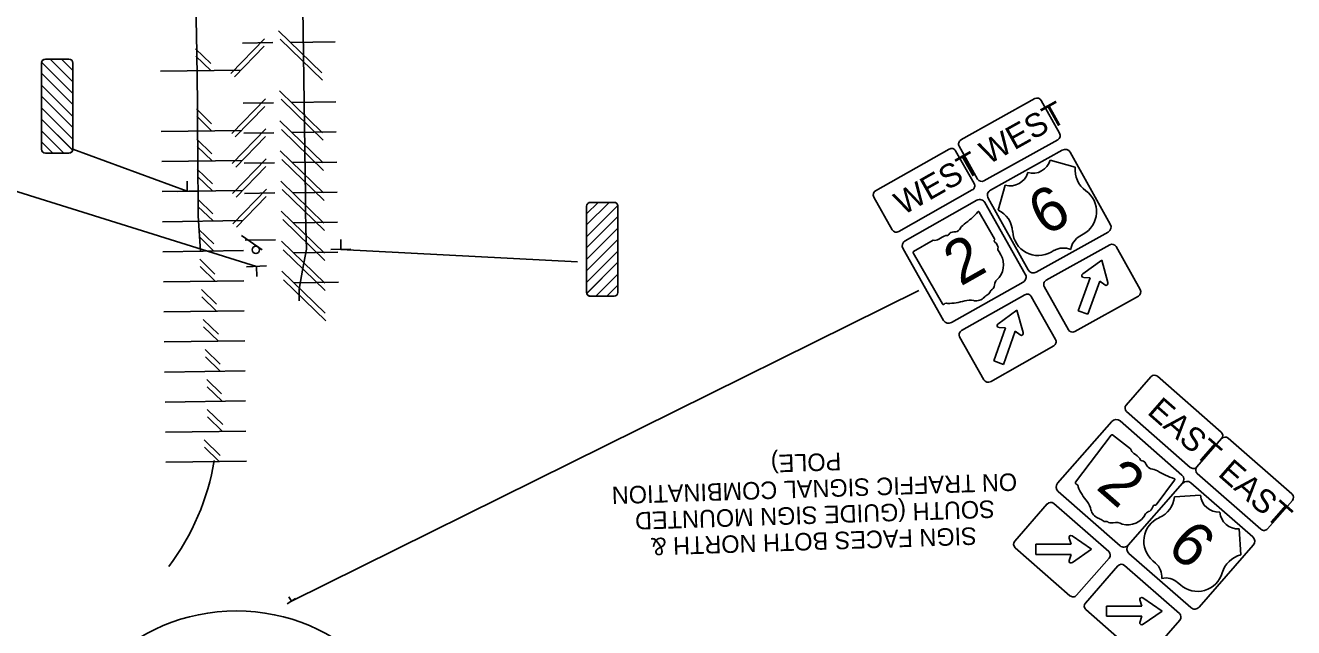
# Model space of a CAD drawing. Extents: x 129280 to 267173, y 229023 to 342302.
# Drawn here: x 152620 to 153126, y 329412 to 329653 of the extents above; entities that cross this region are included whole.
import ezdxf

# ---------------------------------------------------------------- set-up
doc = ezdxf.new("R2010")
doc.units = 0
for name, color, linetype in [('_CIVIL_CONSTRUCTION', 7, 'Continuous'), ('ATVEHICLE', 7, 'Continuous'), ('PM_P_CL_Double_Solid', 7, 'Continuous'), ('PV_P_EOP', 7, 'Continuous')]:
    doc.layers.add(name, color=color, linetype=linetype)

msp = doc.modelspace()

# ---------------------------------------------------------------- linework, layer by layer
at = {"layer": '_CIVIL_CONSTRUCTION'}
msp.add_line((152714.64, 329563.28), (152706.41, 329568.96), dxfattribs=at)
at = {"layer": 'ATVEHICLE'}
for p, q in [((152738.43, 329633.94), (152721.2, 329650.7)), ((152702.15, 329633.67), (152715.6, 329647.5)), ((152703.58, 329632.28), (152715.44, 329644.47)), ((152706.79, 329645.76), (152718.86, 329645.93)), ((152738.64, 329630.96), (152721.83, 329647.3)), ((152743.7, 329646.28), (152726, 329646.03)), ((152694.12, 329637.59), (152688.09, 329643.45)), ((152694.16, 329634.76), (152688.23, 329640.52)), ((152674.06, 329634.48), (152706.16, 329634.92)), ((152702.48, 329609.67), (152715.93, 329623.5)), ((152738.77, 329609.95), (152721.54, 329626.7)), ((152694.45, 329613.59), (152688.43, 329619.45)), ((152703.92, 329608.28), (152715.77, 329620.47)), ((152707.12, 329621.77), (152719.2, 329621.93)), ((152738.97, 329606.96), (152722.16, 329623.31)), ((152744.03, 329622.28), (152726.34, 329622.03)), ((152694.49, 329610.76), (152688.57, 329616.52)), ((152738.93, 329597.95), (152721.7, 329614.7)), ((152674.39, 329610.48), (152706.49, 329610.93)), ((152702.65, 329597.68), (152716.1, 329611.5)), ((152704.08, 329596.28), (152715.94, 329608.47)), ((152707.29, 329609.77), (152719.36, 329609.93)), ((152739.14, 329594.96), (152722.33, 329611.31)), ((152744.2, 329610.28), (152726.51, 329610.03)), ((152694.62, 329601.59), (152688.59, 329607.45)), ((152694.66, 329598.76), (152688.74, 329604.52)), ((152674.56, 329598.48), (152706.66, 329598.93)), ((152702.82, 329585.68), (152716.27, 329599.51)), ((152739.1, 329585.95), (152721.87, 329602.7)), ((152739.31, 329582.96), (152722.49, 329599.31)), ((152744.37, 329598.28), (152726.67, 329598.04)), ((152694.79, 329589.59), (152688.76, 329595.45)), ((152704.25, 329584.28), (152716.11, 329596.47)), ((152707.46, 329597.77), (152719.53, 329597.94)), ((152694.83, 329586.76), (152688.9, 329592.52)), ((152739.27, 329573.95), (152722.04, 329590.71)), ((152674.72, 329586.48), (152706.83, 329586.93)), ((152694.99, 329577.59), (152688.96, 329583.45)), ((152702.98, 329573.68), (152716.43, 329587.51)), ((152704.42, 329572.28), (152716.27, 329584.47)), ((152707.62, 329585.77), (152719.7, 329585.94)), ((152739.47, 329570.96), (152722.66, 329587.31)), ((152744.53, 329586.28), (152726.84, 329586.04)), ((152695.03, 329574.76), (152689.03, 329580.59)), ((152739.44, 329561.95), (152722.21, 329578.71)), ((152674.89, 329574.48), (152706.99, 329574.93)), ((152739.64, 329558.96), (152722.83, 329575.31)), ((152744.7, 329574.28), (152727.01, 329574.04)), ((152695.33, 329565.6), (152689.3, 329571.46)), ((152695.37, 329562.77), (152689.45, 329568.53)), ((152675.06, 329562.48), (152707.16, 329562.93)), ((152707.88, 329567.08), (152719.96, 329567.25)), ((152739.6, 329549.95), (152722.37, 329566.71)), ((152739.81, 329546.96), (152723, 329563.31)), ((152695.81, 329553.6), (152689.79, 329559.46)), ((152744.87, 329562.29), (152727.17, 329562.04)), ((152695.85, 329550.77), (152689.93, 329556.53)), ((152739.77, 329537.95), (152722.54, 329554.71)), ((152675.23, 329550.48), (152707.33, 329550.93)), ((152696.44, 329541.61), (152690.41, 329547.47)), ((152739.97, 329534.97), (152723.16, 329551.31)), ((152745.04, 329550.29), (152727.34, 329550.04)), ((152696.48, 329538.78), (152690.56, 329544.54)), ((152675.39, 329538.49), (152707.49, 329538.93)), ((152697.16, 329529.62), (152691.14, 329535.48)), ((152697.2, 329526.79), (152691.28, 329532.55)), ((152675.56, 329526.49), (152707.66, 329526.93)), ((152697.89, 329517.63), (152691.87, 329523.49)), ((152697.93, 329514.8), (152692.01, 329520.56)), ((152675.73, 329514.49), (152707.83, 329514.94)), ((152698.48, 329505.77), (152692.59, 329511.5)), ((152698.66, 329502.81), (152692.73, 329508.57)), ((152675.9, 329502.49), (152708, 329502.94)), ((152698.9, 329493.51), (152692.74, 329499.5)), ((152698.81, 329490.81), (152692.88, 329496.57)), ((152676.06, 329490.49), (152708.16, 329490.94)), ((152697.89, 329481.21), (152691.44, 329487.48)), ((152697.51, 329478.79), (152691.59, 329484.55)), ((152676.23, 329478.49), (152708.33, 329478.94))]:
    msp.add_line(p, q, dxfattribs=at)
for points in [[(152729.44, 329542.9), (152729.44, 329542.9), (152729.38, 329547.53), (152730.79, 329555.14), (152732.34, 329563.49), (152732.1, 329571.9), (152731.95, 329579.08), (152731.86, 329584.59), (152728.72, 329810.08), (152727.32, 329910.31), (152725.71, 329940.06), (152723.27, 329985.26)], [(152688.24, 329661.9), (152688.53, 329641.9), (152688.67, 329631.9), (152688.8, 329621.9), (152688.91, 329611.9), (152688.95, 329601.87), (152689.05, 329576.87), (152690, 329562.69)]]:
    msp.add_lwpolyline(points, dxfattribs=at)
msp.add_circle((152704.34, 329344.17), 75, dxfattribs=at)
msp.add_arc((152598.92, 329495.5), 98, 323.267, 350.4074, dxfattribs=at)
at = {"layer": 'PM_P_CL_Double_Solid'}
for p, q in [((152630.12, 329639.35), (152639.12, 329630.35)), ((152634.54, 329639.35), (152639.12, 329634.77)), ((152626.62, 329638.14), (152639.12, 329625.64)), ((152626.62, 329633.72), (152639.12, 329621.22)), ((152626.62, 329629), (152639.12, 329616.5)), ((152626.62, 329624.58), (152639.12, 329612.08)), ((152993.39, 329607.13), (153022.86, 329623.58)), ((152626.62, 329619.87), (152639.12, 329607.37)), ((153025.42, 329622.85), (153032.72, 329609.76)), ((152626.62, 329615.45), (152639.12, 329602.95)), ((152626.62, 329610.73), (152635.5, 329601.85)), ((152626.62, 329606.31), (152631.08, 329601.85)), ((152959.31, 329586.85), (152988.69, 329603.46)), ((152999.98, 329591.48), (152992.67, 329604.58)), ((153032, 329607.2), (153002.53, 329590.76)), ((152991.24, 329602.75), (152998.62, 329589.69)), ((153038.94, 329596.22), (153028.97, 329599.04)), ((152684.75, 329586.61), (152684.69, 329590.61)), ((153011.07, 329589.05), (153008.24, 329579.08)), ((152688.75, 329586.67), (152680.75, 329586.56)), ((152965.98, 329571.24), (152958.6, 329584.3)), ((152997.91, 329587.14), (152968.53, 329570.53)), ((152853.06, 329582.2), (152844.06, 329573.2)), ((152848.64, 329582.2), (152844.06, 329577.62)), ((152856.56, 329580.98), (152844.06, 329568.48)), ((152856.56, 329576.56), (152844.06, 329564.06)), ((152856.56, 329571.85), (152844.06, 329559.35)), ((153040.84, 329568.76), (153042.12, 329569.47)), ((152750.03, 329563.48), (152742.03, 329563.36)), ((152746.03, 329563.42), (152745.98, 329567.42)), ((152856.56, 329567.43), (152844.06, 329554.93)), ((152856.56, 329562.71), (152844.06, 329550.21)), ((153027.34, 329551.12), (153052.71, 329565.28)), ((153029.33, 329562.33), (153030.61, 329563.05)), ((153055.27, 329564.56), (153064.86, 329547.36)), ((152856.56, 329558.29), (152844.06, 329545.79)), ((153041.93, 329553.63), (153049.55, 329559.15)), ((153049.55, 329559.15), (153051.93, 329550.19)), ((152708.35, 329556.51), (152716.35, 329556.81)), ((152712.35, 329556.66), (152712.5, 329552.66)), ((152856.56, 329553.58), (152847.69, 329544.7)), ((153041.93, 329553.63), (153041.93, 329553.63)), ((152856.56, 329549.16), (152852.1, 329544.7)), ((153036.21, 329531.37), (153026.61, 329548.57)), ((153040.18, 329538.91), (153044.87, 329552.11)), ((153044.87, 329552.11), (153042.36, 329552.21)), ((153048.74, 329550.74), (153044.04, 329537.54)), ((153050.75, 329549.23), (153048.74, 329550.74)), ((152993.56, 329531.03), (153018.86, 329545.33)), ((153021.41, 329544.62), (153031.1, 329527.48)), ((153064.14, 329544.81), (153038.76, 329530.65)), ((153008.14, 329533.62), (153015.73, 329539.19)), ((153015.73, 329539.19), (153018.16, 329530.24)), ((153044.04, 329537.54), (153040.18, 329538.91)), ((153008.14, 329533.62), (153008.14, 329533.62)), ((153002.54, 329511.33), (152992.85, 329528.47)), ((153006.47, 329518.89), (153011.09, 329532.12)), ((153011.09, 329532.12), (153008.58, 329532.21)), ((153014.97, 329530.77), (153010.34, 329517.54)), ((153016.99, 329529.27), (153014.97, 329530.77)), ((153030.39, 329524.93), (153005.1, 329510.62)), ((153010.34, 329517.54), (153006.47, 329518.89)), ((153059.27, 329501.32), (153069.15, 329512.6)), ((153071.79, 329512.78), (153097.19, 329490.54)), ((153084.83, 329476.44), (153059.44, 329498.67)), ((153097.36, 329487.9), (153087.48, 329476.61)), ((153087.48, 329476.61), (153097.36, 329487.9)), ((153100.01, 329488.07), (153125.4, 329465.84)), ((153113.04, 329451.73), (153087.65, 329473.97)), ((153014.82, 329447.01), (153027.79, 329461.82)), ((153030.44, 329461.99), (153052.3, 329442.85)), ((153088.91, 329465.35), (153078.58, 329464.67)), ((153125.57, 329463.19), (153115.69, 329451.91)), ((153105.02, 329441.51), (153104.34, 329451.84)), ((153037.27, 329445.81), (153036.52, 329448.21)), ((153037.71, 329449.09), (153045.47, 329443.76)), ((153037.71, 329449.09), (153037.71, 329449.09)), ((153036.86, 329425.21), (153015, 329444.36)), ((153023.25, 329445.79), (153037.27, 329445.81)), ((153023.26, 329441.69), (153023.25, 329445.79)), ((153037.27, 329441.71), (153023.26, 329441.69)), ((153036.52, 329439.3), (153037.27, 329441.7)), ((153045.47, 329443.76), (153037.83, 329438.52)), ((153052.48, 329440.2), (153039.51, 329425.39)), ((153043.03, 329422.3), (153056, 329437.11)), ((153058.65, 329437.29), (153080.51, 329418.14)), ((153069.88, 329439.18), (153070.99, 329438.21)), ((153079.8, 329430.49), (153080.91, 329429.53)), ((152728, 329424.13), (152724.65, 329421.94)), ((152726.33, 329423.03), (152725.23, 329424.71)), ((153051.46, 329421.09), (153065.48, 329421.1)), ((153051.47, 329416.99), (153051.46, 329421.09)), ((153065.48, 329421.1), (153064.73, 329423.51)), ((153065.92, 329424.38), (153073.68, 329419.06)), ((153065.92, 329424.38), (153065.92, 329424.38)), ((153065.07, 329400.51), (153043.21, 329419.65)), ((153065.48, 329417), (153051.47, 329416.99)), ((153064.73, 329414.59), (153065.48, 329417)), ((153073.68, 329419.06), (153066.04, 329413.81)), ((153080.69, 329415.49), (153067.72, 329400.68))]:
    msp.add_line(p, q, dxfattribs=at)
for points in [[(152628.18, 329639.35), (152630.12, 329639.35), (152639.12, 329630.35), (152639.12, 329625.64), (152626.65, 329638.11)], [(152628.18, 329639.35), (152637.55, 329639.35)], [(152634.54, 329639.35), (152637.55, 329639.35)], [(152639.12, 329637.79), (152639.12, 329634.77), (152634.54, 329639.35)], [(152626.62, 329603.41), (152626.62, 329637.79)], [(152639.12, 329621.22), (152639.12, 329616.5), (152626.62, 329629), (152626.62, 329633.72), (152639.12, 329621.22)], [(152639.12, 329637.79), (152639.12, 329603.41)], [(152639.12, 329612.08), (152639.12, 329607.37), (152626.62, 329619.87), (152626.62, 329624.58), (152639.12, 329612.08)], [(152637.55, 329601.85), (152635.5, 329601.85), (152626.62, 329610.73), (152626.62, 329615.45), (152639.06, 329603)], [(152626.62, 329603.41), (152626.62, 329606.31), (152631.08, 329601.85)], [(152637.55, 329601.85), (152628.18, 329601.85)], [(152631.08, 329601.85), (152628.18, 329601.85)], [(153033.78, 329603.06), (153005.12, 329587.07)], [(153052.95, 329573.51), (153036.96, 329602.16)], [(152999.71, 329583.01), (152971.15, 329566.86)], [(153004.22, 329583.88), (153020.21, 329555.23)], [(152855, 329582.2), (152853.06, 329582.2), (152844.06, 329573.2), (152844.06, 329568.48), (152856.53, 329580.95)], [(152844.06, 329580.63), (152844.06, 329577.62), (152848.64, 329582.2)], [(152844.06, 329580.63), (152844.06, 329546.26)], [(152855, 329582.2), (152845.63, 329582.2)], [(152848.64, 329582.2), (152845.63, 329582.2)], [(152856.56, 329546.26), (152856.56, 329580.63)], [(153019.05, 329553.56), (153002.9, 329582.12)], [(152844.06, 329564.06), (152844.06, 329559.35), (152856.56, 329571.85), (152856.56, 329576.56), (152844.06, 329564.06)], [(153023.4, 329554.33), (153052.05, 329570.32)], [(152844.06, 329554.93), (152844.06, 329550.21), (152856.56, 329562.71), (152856.56, 329567.43), (152844.06, 329554.93)], [(152970.26, 329563.67), (152986.41, 329535.1)], [(152845.63, 329544.7), (152847.69, 329544.7), (152856.56, 329553.58), (152856.56, 329558.29), (152844.12, 329545.85)], [(152856.56, 329546.26), (152856.56, 329549.16), (152852.1, 329544.7)], [(152989.6, 329534.22), (153018.17, 329550.36)], [(152845.63, 329544.7), (152855, 329544.7)], [(152852.1, 329544.7), (152855, 329544.7)], [(153053.54, 329494.77), (153031.92, 329470.09)], [(153081.53, 329473.37), (153056.84, 329494.99)], [(153032.14, 329466.78), (153056.82, 329445.16)], [(153081.75, 329470.07), (153060.13, 329445.38)], [(153060.13, 329445.38), (153081.75, 329470.07)], [(153109.74, 329448.67), (153085.05, 329470.29)], [(153060.35, 329442.07), (153085.04, 329420.46)], [(153088.34, 329420.68), (153109.96, 329445.36)]]:
    msp.add_lwpolyline(points, dxfattribs=at)
msp.add_circle((152712.12, 329563.25), 1.5, dxfattribs=at)
for centre, radius, start, end in [((152628.18, 329637.79), 1.56, 90, 180), ((152628.18, 329637.79), 1.56, 90, 168.268), ((152637.55, 329637.79), 1.56, 360, 90), ((152637.55, 329637.79), 1.56, 360, 90), ((153023.78, 329621.94), 1.87, 29.1648, 119.1648), ((153031.09, 329608.84), 1.88, 299.1648, 29.1648), ((152628.18, 329603.41), 1.56, 180, 270), ((152628.18, 329603.41), 1.56, 180, 270), ((152637.55, 329603.41), 1.56, 270, 0), ((152989.61, 329601.83), 1.87, 29.4838, 119.4838), ((152994.31, 329605.49), 1.87, 119.1648, 209.1648), ((153034.92, 329601.02), 2.34, 29.1648, 119.1648), ((152637.55, 329603.41), 1.56, 270, 344.7237), ((153021.95, 329601.11), 7.32, 254.7378, 343.5918), ((153012.99, 329596.11), 7.32, 254.7378, 343.5918), ((153049.14, 329595.17), 10.25, 174.1639, 234.6177), ((152996.99, 329588.77), 1.87, 299.4838, 29.4838), ((153001.62, 329592.39), 1.87, 209.1648, 299.1648), ((152960.23, 329585.22), 1.87, 119.4838, 209.4838), ((153000.86, 329580.97), 2.34, 29.4838, 119.4838), ((153006.27, 329585.03), 2.34, 119.1648, 209.1648), ((153037.22, 329578.48), 10.25, 298.5265, 54.3329), ((152845.63, 329580.63), 1.56, 90, 180), ((152845.63, 329580.63), 1.56, 90, 180), ((152855, 329580.63), 1.56, 0, 90), ((152855, 329580.63), 1.56, 11.732, 90), ((153003.77, 329569.85), 10.25, 3.7119, 64.1657), ((153050.91, 329572.36), 2.34, 299.1648, 29.1648), ((152967.61, 329572.16), 1.87, 209.4838, 299.4838), ((153024.23, 329571.23), 10.25, 183.9967, 299.8031), ((153044.41, 329562.36), 7.32, 119.1648, 172.2949), ((152972.3, 329564.82), 2.34, 119.4838, 209.4838), ((153034.18, 329556.65), 7.32, 66.0347, 119.1648), ((153053.63, 329563.64), 1.87, 29.1648, 119.1648), ((153017.01, 329552.41), 2.34, 299.4838, 29.4838), ((153022.26, 329556.37), 2.34, 209.1648, 299.1648), ((153042.39, 329553), 0.782, 125.8347, 267.6281), ((153028.25, 329549.48), 1.87, 119.1648, 209.1648), ((153051.22, 329549.85), 0.782, 233.2189, 25.433), ((152845.63, 329546.26), 1.56, 180, 270), ((152845.63, 329546.26), 1.56, 195.2763, 270), ((152855, 329546.26), 1.56, 270, 360), ((152855, 329546.26), 1.56, 270, 360), ((153019.78, 329543.7), 1.87, 29.4838, 119.4838), ((153063.22, 329546.45), 1.88, 299.1648, 29.1648), ((152988.45, 329536.26), 2.34, 209.4838, 299.4838), ((153008.6, 329532.99), 0.782, 126.1538, 267.9472), ((152994.48, 329529.39), 1.87, 119.4838, 209.4838), ((153017.45, 329529.9), 0.782, 233.5379, 25.7521), ((153029.47, 329526.56), 1.87, 299.4838, 29.4838), ((153037.84, 329532.29), 1.87, 209.1648, 299.1648), ((153070.56, 329511.37), 1.87, 48.7917, 138.7917), ((153004.17, 329512.26), 1.87, 209.4838, 299.4838), ((153060.68, 329500.08), 1.87, 138.7917, 228.7917), ((153055.3, 329493.23), 2.34, 48.7917, 138.7917), ((153095.95, 329489.13), 1.87, 318.7917, 48.7917), ((153098.77, 329486.66), 1.87, 48.7917, 138.7917), ((153079.98, 329471.61), 2.34, 318.7917, 48.7917), ((153086.07, 329477.85), 1.87, 228.7917, 318.7917), ((153088.89, 329475.38), 1.87, 138.7917, 228.7917), ((153033.68, 329468.54), 2.34, 138.7917, 228.7917), ((153083.51, 329468.52), 2.34, 48.7917, 138.7917), ((153029.2, 329460.58), 1.87, 48.7917, 138.7917), ((153068.38, 329465.78), 10.25, 293.3388, 353.7926), ((153096.21, 329465.91), 7.32, 184.3647, 273.2187), ((153124.16, 329464.43), 1.87, 318.7917, 48.7917), ((153103.93, 329459.15), 7.32, 184.3647, 273.2187), ((153076.55, 329446.97), 10.25, 113.6236, 229.43), ((153114.28, 329453.14), 1.87, 228.7917, 318.7917), ((153016.23, 329445.77), 1.87, 138.7917, 228.7917), ((153037.26, 329448.44), 0.782, 55.4616, 197.255), ((153108.2, 329446.91), 2.34, 318.7917, 48.7917), ((153051.07, 329441.43), 1.87, 318.7917, 48.7917), ((153058.37, 329446.93), 2.34, 228.7917, 318.7917), ((153061.89, 329443.84), 2.34, 138.7917, 228.7917), ((153107.47, 329431.55), 10.25, 103.7908, 164.2446), ((153037.27, 329439.07), 0.782, 162.8458, 315.06), ((153057.41, 329435.88), 1.87, 48.7917, 138.7917), ((153066.16, 329432.7), 7.32, 355.6616, 48.7917), ((153074.98, 329424.98), 7.32, 48.7917, 101.9218), ((153087.75, 329437.17), 10.25, 228.1534, 343.9598), ((153038.1, 329426.62), 1.87, 228.7917, 318.7917), ((153044.44, 329421.07), 1.87, 138.7917, 228.7917), ((153065.48, 329423.74), 0.782, 55.4616, 197.255), ((153079.28, 329416.73), 1.87, 318.7917, 48.7917), ((153086.58, 329422.22), 2.34, 228.7917, 318.7917), ((153065.48, 329414.36), 0.782, 162.8458, 315.06)]:
    msp.add_arc(centre, radius, start, end, dxfattribs=at)
at = {"layer": 'PV_P_EOP'}
for p, q in [((152639.12, 329603.41), (152684.75, 329586.61)), ((153006.8, 329567.63), (153000.69, 329578.3)), ((152746.03, 329563.42), (152840.47, 329558.46)), ((152982.25, 329567.07), (152974.38, 329562.56)), ((153006.8, 329567.63), (153006.8, 329567.63)), ((152974.32, 329562.06), (152985.99, 329541.67)), ((152976.53, 329547), (152726.33, 329423.03)), ((153053.29, 329489.22), (153039.13, 329470.47)), ((153061.01, 329483.89), (153053.77, 329489.36)), ((153071.18, 329461.54), (153078.59, 329471.35)), ((153071.18, 329461.55), (153071.18, 329461.54))]:
    msp.add_line(p, q, dxfattribs=at)
msp.add_lwpolyline([(152513.6, 329598.26), (152608.51, 329589.02), (152712.36, 329556.65)], dxfattribs=at)
for centre, radius, start, end in [((152975.5, 329600.11), 32.83, 305.6317, 318.6937), ((153000.37, 329578.17), 0.345, 21.6494, 127.5253), ((152998.61, 329568.17), 6.6, 127.1335, 150.5561), ((152991.68, 329557.27), 12.49, 110.274, 124.7755), ((152987.7, 329569.92), 1, 249.5793, 326.8896), ((152990.33, 329568.3), 2.09, 84.254, 148.9284), ((152990.81, 329572.87), 2.51, 263.6435, 324.6155), ((152982.77, 329570.51), 3.48, 261.4068, 300.8992), ((153007.18, 329566.81), 0.533, 137.7313, 240.1242), ((153006.5, 329567.41), 0.369, 319.3911, 37.5214), ((153005.01, 329563.77), 3.2, 9.8202, 53.4368), ((153010.43, 329563.78), 2.33, 166.5938, 216.7169), ((152974.6, 329562.28), 0.359, 127.9174, 217.9174), ((153002.16, 329557.25), 8.21, 322.0962, 38.7731), ((153004.07, 329549.4), 2.65, 312.6605, 353.0644), ((153011.16, 329548.48), 4.5, 124.1904, 172.364), ((152987.93, 329565.55), 23.71, 270.2002, 286.9858), ((152996.86, 329535.73), 7.42, 76.9714, 105.6232), ((152999.31, 329547.6), 4.71, 260.4876, 316.0791), ((153005.7, 329541.9), 3.87, 115.4824, 140.9972), ((153002.84, 329547.59), 2.51, 298.5643, 345.3365), ((153005.94, 329546.75), 0.706, 95.539, 162.4357), ((152986.33, 329541.8), 0.362, 201.7457, 288.0939), ((152985.18, 329543.92), 2.76, 297.1263, 310.3911), ((152987.51, 329540.98), 0.996, 59.5357, 123.059), ((153053.6, 329489.05), 0.359, 61.0708, 151.0708), ((153064.38, 329484.77), 3.48, 194.5602, 234.0526), ((153055.7, 329471.37), 12.49, 43.4274, 57.929), ((153065.77, 329480), 1, 182.7328, 260.0431), ((153065.31, 329476.95), 2.09, 17.4074, 82.0819), ((153069.71, 329478.3), 2.51, 196.7969, 257.7689), ((153068.45, 329469.28), 6.6, 60.2869, 83.7096), ((153088.74, 329503.09), 32.83, 238.7852, 251.8472), ((153078.34, 329471.6), 0.345, 314.8028, 60.6787), ((153039.38, 329470.21), 0.362, 134.8991, 221.2474), ((153040.88, 329472.1), 2.76, 230.2797, 243.5446), ((153039.09, 329468.8), 0.996, 352.6891, 56.2125), ((153061.84, 329478.07), 23.71, 203.3537, 220.1392), ((153037.94, 329458.14), 7.42, 10.1249, 38.7767), ((153070.86, 329461.73), 0.369, 252.5445, 330.6749), ((153049.81, 329460.56), 4.71, 193.6411, 249.2326), ((153059.8, 329461.73), 8.21, 255.2496, 331.9266), ((153069.06, 329456.69), 2.33, 99.7472, 149.8703), ((153066.93, 329461.68), 3.2, 302.9737, 346.5903), ((153070.57, 329460.87), 0.533, 70.8847, 173.2777), ((153047.09, 329452.43), 3.87, 48.6359, 74.1507), ((153051.2, 329457.31), 2.51, 231.7178, 278.49), ((153051.64, 329454.12), 0.706, 28.6925, 95.5892), ((153053.34, 329456.88), 2.65, 245.8139, 286.2178), ((153055.29, 329450), 4.5, 57.3439, 105.5175)]:
    msp.add_arc(centre, radius, start, end, dxfattribs=at)

# ---------------------------------------------------------------- texts
at = {"layer": 'PM_P_CL_Double_Solid'}
for s, height, rotation, p in [('WEST', 9.375, 29.1648, (153004.3, 329597.11)), ('WEST', 9.375, 29.4838, (152970.27, 329576.89)), ('6', 17.58, 29.1648, (153026.86, 329568.51)), ('2', 17.58, 29.4838, (152993.18, 329548.52)), ('EAST', 9.375, 318.7917, (153067.27, 329498.05)), ('2', 17.58, 318.7917, (153046.83, 329468.13)), ('EAST', 9.375, 318.7917, (153095.48, 329473.34)), ('6', 17.58, 318.7917, (153074.87, 329443.57))]:
    msp.add_text(s, height=height, rotation=rotation, dxfattribs=at).set_placement(p)
at = {"layer": 'PV_P_EOP'}
for s, p in [('POLE)', (152945.5, 329482.29)), ('ON TRAFFIC SIGNAL COMBINATION', (153015.63, 329474.12)), ('SOUTH (GUIDE SIGN MOUNTED', (153006.72, 329463.32)), ('SIGN FACES BOTH NORTH &', (152999.54, 329452.58))]:
    msp.add_text(s, height=7, rotation=181.9123, dxfattribs=at).set_placement(p)

doc.saveas('drawing.dxf')
